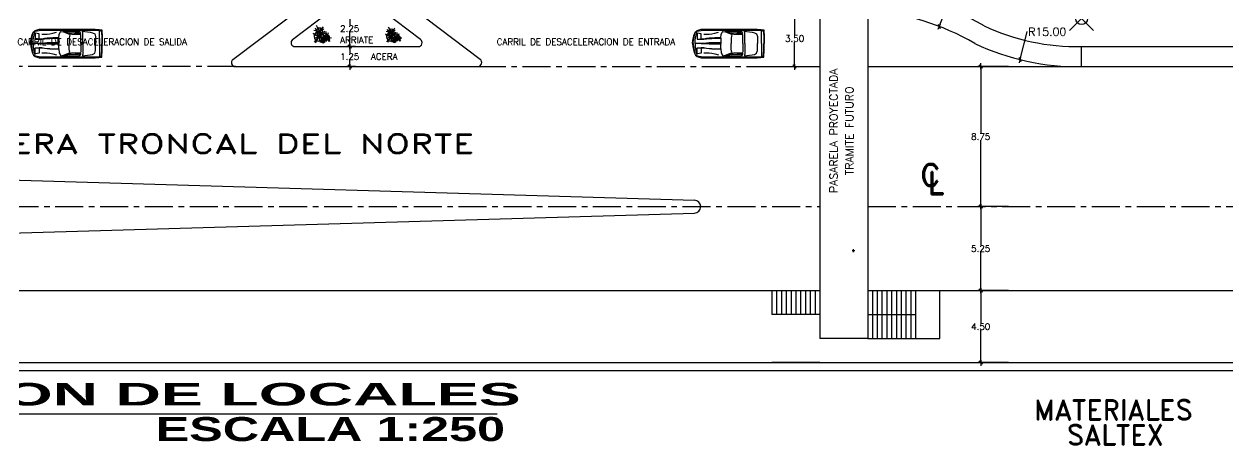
# Model space of a CAD drawing. Header units: millimetres. Extents: x 1590 to 1932, y -48 to 167.
# Drawn here: x 1655 to 1730.2, y -47.6 to -21.3 of the extents above; entities that cross this region are included whole.
import ezdxf
from ezdxf.enums import TextEntityAlignment as Align

# ---------------------------------------------------------------- set-up
doc = ezdxf.new("R2010")
doc.units = ezdxf.units.MM
doc.header["$LTSCALE"] = 0.1
doc.header["$MEASUREMENT"] = 0
doc.header["$PDMODE"] = 35
doc.header["$PDSIZE"] = 0.75
doc.linetypes.add('CENTERX2', pattern=[4, 2.5, -0.5, 0.5, -0.5])
doc.layers.get('0').update_dxf_attribs({"linetype": 'CONTINUOUS'})
doc.layers.get('DEFPOINTS').update_dxf_attribs({"linetype": 'CONTINUOUS'})
for name, color, linetype in [('C-PRKG-CARS', 1, 'CONTINUOUS'), ('CALLES', 3, 'CONTINUOUS'), ('HATCH', 1, 'CONTINUOUS'), ('PARED', 4, 'CONTINUOUS'), ('PAREDES', 3, 'CONTINUOUS'), ('TECHOS', 2, 'CONTINUOUS'), ('TEXT', 3, 'CONTINUOUS')]:
    doc.layers.add(name, color=color, linetype=linetype)
doc.styles.add('ROMAND', font='romand.shx')
doc.styles.add('SANSSERIFBOLD', font='sasb____.pfb', dxfattribs={"height": 0.5})
doc.dimstyles.new('URBA', dxfattribs={"dimtxt": 20, "dimasz": 0.5, "dimexe": 1.25, "dimexo": 0.63, "dimgap": 0.63, "dimtad": 0, "dimtih": 1, "dimtoh": 1, "dimzin": 1, "dimdsep": 46, "dimtxsty": 'ROMAND', "dimcen": 2.5, "dimclrd": 1, "dimclre": 1, "dimclrt": 3, "dimadec": 0, "dimazin": 0, "dimtfac": 1, "dimtmove": 0, "dimatfit": 3, "dimfxl": 1, "dimtvp": 1, "dimtolj": 1, "dimtzin": 1, "dimarcsym": 0})

# ---------------------------------------------------------------- blocks, each defined once
blk = doc.blocks.new('UTP1$0$DIMBLOCK')
at = {"color": 1}
blk.add_line((-7.5, 0), (10.5, 0), dxfattribs=at)
at = {"color": 4}
blk.add_line((-5.25, -5.25), (5.25, 5.25), dxfattribs=at)
blk = doc.blocks.new('*D34')
at = {"color": 1, "linetype": 'Continuous', "lineweight": -2, "transparency": 16777216}
for p, q in [((1716.529, -32.684), (1714.605, -32.684)), ((1714.785, -32.704), (1714.785, -35.089)), ((1714.785, -37.914), (1714.785, -35.529)), ((1716.529, -37.934), (1714.605, -37.934))]:
    blk.add_line(p, q, dxfattribs=at)
at = {"layer": 'DEFPOINTS', "color": 0, "linetype": 'Continuous', "transparency": 16777216}
for p in [(1716.591, -32.684), (1714.785, -37.934), (1716.591, -37.934)]:
    blk.add_point(p, dxfattribs=at)
at = {"color": 1, "linetype": 'Continuous', "lineweight": -2, "transparency": 16777216, "xscale": 0.02, "yscale": 0.02, "zscale": 0.02}
for p, rotation in [((1714.785, -32.684), 90), ((1714.785, -37.934), 270)]:
    blk.add_blockref('UTP1$0$DIMBLOCK', p, dxfattribs=dict(at, rotation=rotation))
at = {"color": 3, "linetype": 'Continuous', "transparency": 16777216, "insert": (1714.785, -35.309), "char_height": 0.4, "attachment_point": 5, "style": 'ROMAND'}
blk.add_mtext('\\A1;5.25', dxfattribs=at)
blk = doc.blocks.new('*D35')
at = {"color": 1, "linetype": 'Continuous', "lineweight": -2, "transparency": 16777216}
for p, q in [((1716.529, -37.934), (1714.605, -37.934)), ((1714.785, -37.954), (1714.785, -39.964)), ((1714.785, -42.414), (1714.785, -40.404)), ((1716.529, -42.434), (1714.605, -42.434))]:
    blk.add_line(p, q, dxfattribs=at)
at = {"layer": 'DEFPOINTS', "color": 0, "linetype": 'Continuous', "transparency": 16777216}
for p in [(1716.591, -37.934), (1714.785, -42.434), (1716.591, -42.434)]:
    blk.add_point(p, dxfattribs=at)
at = {"color": 1, "linetype": 'Continuous', "lineweight": -2, "transparency": 16777216, "xscale": 0.02, "yscale": 0.02, "zscale": 0.02}
for p, rotation in [((1714.785, -37.934), 90), ((1714.785, -42.434), 270)]:
    blk.add_blockref('UTP1$0$DIMBLOCK', p, dxfattribs=dict(at, rotation=rotation))
at = {"color": 3, "linetype": 'Continuous', "transparency": 16777216, "insert": (1714.785, -40.184), "char_height": 0.4, "attachment_point": 5, "style": 'ROMAND'}
blk.add_mtext('\\A1;4.50', dxfattribs=at)
blk = doc.blocks.new('*D33')
at = {"color": 1, "linetype": 'Continuous', "lineweight": -2, "transparency": 16777216}
for p, q in [((1716.529, -23.934), (1714.605, -23.934)), ((1714.785, -23.954), (1714.785, -28.089)), ((1714.785, -32.664), (1714.785, -28.529)), ((1716.529, -32.684), (1714.605, -32.684))]:
    blk.add_line(p, q, dxfattribs=at)
at = {"layer": 'DEFPOINTS', "color": 0, "linetype": 'Continuous', "transparency": 16777216}
for p in [(1716.591, -23.934), (1714.785, -32.684), (1716.591, -32.684)]:
    blk.add_point(p, dxfattribs=at)
at = {"color": 1, "linetype": 'Continuous', "lineweight": -2, "transparency": 16777216, "xscale": 0.02, "yscale": 0.02, "zscale": 0.02}
for p, rotation in [((1714.785, -23.934), 90), ((1714.785, -32.684), 270)]:
    blk.add_blockref('UTP1$0$DIMBLOCK', p, dxfattribs=dict(at, rotation=rotation))
at = {"color": 3, "linetype": 'Continuous', "transparency": 16777216, "insert": (1714.785, -28.309), "char_height": 0.4, "attachment_point": 5, "style": 'ROMAND'}
blk.add_mtext('\\A1;8.75', dxfattribs=at)
blk = doc.blocks.new('*D112')
at = {"layer": 'CALLES', "color": 1, "linetype": 'Continuous', "lineweight": -2, "transparency": 16777216}
for p, q in [((1713.282, -18.563), (1712.197, -21.403)), ((1713.302, -18.563), (1713.282, -18.563)), ((1706.832, -35.522), (1706.832, -35.342)), ((1706.742, -35.432), (1706.922, -35.432))]:
    blk.add_line(p, q, dxfattribs=at)
at = {"layer": 'DEFPOINTS', "color": 0, "linetype": 'Continuous', "transparency": 16777216}
for p in [(1712.189, -21.421), (1706.832, -35.432)]:
    blk.add_point(p, dxfattribs=at)
at = {"layer": 'CALLES', "color": 1, "linetype": 'Continuous', "lineweight": -2, "transparency": 16777216, "xscale": 0.02, "yscale": 0.02, "zscale": 0.02, "rotation": 249.0762211582233}
blk.add_blockref('UTP1$0$DIMBLOCK', (1712.189, -21.421), dxfattribs=at)
at = {"layer": 'CALLES', "color": 3, "linetype": 'Continuous', "transparency": 16777216, "insert": (1714.56, -18.563), "char_height": 0.5, "attachment_point": 5, "style": 'ROMAND'}
blk.add_mtext('\\A1;R15.00', dxfattribs=at)
blk = doc.blocks.new('02PCAR07')
at = {"color": 0, "linetype": 'ByBlock'}
for p, q in [((-169.2, 31.7), (-168.7, 33)), ((-169.2, 0), (-169.2, 31.7)), ((-168.7, 33), (-168.2, 34.2)), ((-120.6, 32.5), (-141.5, 32.5)), ((-120.9, 35.5), (-138, 35.5)), ((-127.9, 29), (-127.6, 30.3)), ((-71.8, 35.5), (-120.9, 35.5)), ((-74.6, 32.5), (-120.6, 32.5)), ((-169.2, 0), (-169.2, -31.6)), ((-128.7, 22.7), (-128.6, 24.2)), ((-128.7, 19.9), (-128.7, 22.7)), ((-128.7, 0), (-128.7, 19.9)), ((-128.7, 0), (-128.7, -19.8)), ((-128.6, 24.2), (-128.4, 26.2)), ((-128.4, 26.2), (-127.9, 29)), ((-123.3, 0), (-123.3, 21.1)), ((-123.3, 0), (-123.3, -21)), ((-69.8, 13.1), (-69.8, 14.1)), ((-69.8, 0.3), (-69.8, 1.3)), ((-54.5, 25.4), (-63.8, 27.7)), ((-47.7, 23.7), (-54.5, 25.4)), ((-40.7, 22.7), (-47.7, 23.7)), ((-34.1, 22.7), (-40.7, 22.7)), ((-28.1, 23.2), (-34.1, 22.7)), ((-21.3, 0), (-6.3, 0)), ((-21.3, 0), (-6.3, 0)), ((-6.5, 8.8), (-10.3, 28.8)), ((-6.3, 0), (-6.5, 8.8)), ((-6.3, 0), (-6.5, -8.7)), ((-128.7, -19.8), (-128.7, -22.6)), ((-128.7, -22.6), (-128.6, -24.1)), ((-128.6, -24.1), (-128.4, -26.1)), ((-128.4, -26.1), (-127.9, -28.9)), ((-127.9, -28.9), (-127.6, -30.2)), ((-69.8, -0.2), (-69.8, -1.2)), ((-69.8, -13), (-69.8, -14)), ((-54.5, -25.4), (-63.8, -27.6)), ((-47.7, -23.6), (-54.5, -25.4)), ((-40.7, -22.6), (-47.7, -23.6)), ((-34.1, -22.6), (-40.7, -22.6)), ((-28.1, -23.1), (-34.1, -22.6)), ((-6.5, -8.7), (-10.3, -28.7)), ((-169.2, -31.6), (-168.7, -32.9)), ((-168.7, -32.9), (-168.2, -34.2)), ((-120.6, -32.4), (-141.5, -32.4)), ((-120.9, -35.4), (-138, -35.4)), ((-71.8, -35.4), (-120.9, -35.4)), ((-74.6, -32.4), (-120.6, -32.4))]:
    blk.add_line(p, q, dxfattribs=at)
for points in [[(-168.2, 34.2), (-175.2, 33.5), (-175.7, 27.7), (-176, 20.9), (-176, 0)], [(-138, 35.5), (-150.3, 35.5), (-159.1, 35), (-168.2, 34.2), (-173.2, 33.5), (-173.5, 32.3), (-174.2, 30.7), (-174.7, 24.9), (-175, 18.1), (-175, 0)], [(-141.5, 32.5), (-150.6, 32.5), (-169.2, 31.7), (-174.2, 30.7)], [(-49, 35.5), (-58.1, 35), (-73.2, 34.5), (-120.8, 34.5), (-141.5, 34.5), (-152.8, 34.1), (-159.1, 33.6), (-168.7, 33), (-173.5, 32.3)], [(-127.6, 30.3), (-133.7, 29.9), (-140, 29), (-146.3, 28.2), (-152.3, 26.7), (-157.7, 23.6), (-159.9, 17.6), (-159.9, 0)], [(-79.9, 31.3), (-85.7, 29.6), (-98.3, 24.8), (-101.2, 23.1), (-105.3, 23.1), (-123.3, 23.1), (-123.1, 24.2), (-122.7, 26.2), (-121.4, 29), (-120.4, 30.7), (-120.4, 28.7), (-121.4, 26.9), (-122.7, 24.2), (-122.9, 23.2)], [(-82.9, 30.4), (-88.2, 30.7), (-107.1, 30.7), (-120.4, 30.4)], [(-84.5, 29.9), (-88.2, 30.2), (-88.2, 30.2), (-110.1, 30), (-120.4, 29.7)], [(-69.8, 14.1), (-70.2, 22), (-72.9, 28.3), (-74.6, 30), (-81.1, 28.6), (-93.7, 24), (-97.7, 22.2), (-96.6, 21), (-95.9, 18.5), (-95.2, 13.5), (-95.2, 0)], [(-7.7, 29.2), (-11.5, 30.7), (-21.3, 31.7), (-34.1, 32.5), (-74.6, 32.5)], [(-0.2, 0), (-0.9, 7.5), (-4, 22.3), (-4.7, 24), (-7, 28.7), (-11.5, 32), (-21.3, 35), (-25.8, 35.5), (-49, 35.5), (-71.8, 35.5)], [(-168.2, -34.2), (-175.2, -33.4), (-175.7, -27.6), (-176, -20.8), (-176, 0)], [(-138, -35.4), (-150.3, -35.4), (-159.1, -34.9), (-168.2, -34.2), (-173.2, -33.4), (-173.5, -32.3), (-174.2, -30.6), (-174.7, -24.8), (-175, -18.1), (-175, 0)], [(-127.6, -30.2), (-133.7, -29.8), (-140, -28.9), (-146.3, -28.1), (-152.3, -26.6), (-157.7, -23.5), (-159.9, -17.6), (-159.9, 0)], [(-93.5, 26.6), (-96.7, 27.2), (-111.8, 26.2), (-117.6, 26.2), (-119.1, 25.2), (-119.1, 23.2)], [(-113.9, 23.2), (-111.3, 25.2)], [(-110.5, 23.2), (-109.6, 25.1), (-111.7, 23.2)], [(-69.8, -14), (-70.2, -22), (-72.9, -28.2), (-74.6, -29.9), (-81.1, -28.5), (-93.7, -23.9), (-97.7, -22.1), (-96.6, -20.9), (-95.9, -18.4), (-95.2, -13.4), (-95.2, 0)], [(-0.2, 0), (-0.9, -7.4), (-4, -22.2), (-4.7, -24), (-7, -28.7), (-11.5, -31.9), (-21.3, -34.9), (-25.8, -35.4), (-49, -35.4), (-71.8, -35.4)], [(-69.8, 14.1), (-63.8, 14.1), (-54.5, 13.9), (-47.7, 13.6), (-40.7, 13.4), (-34.1, 12.6), (-28.1, 11.1), (-21.3, 10.8), (-28.1, 10.8), (-34.1, 11.8), (-40.7, 12.4), (-47.7, 12.6), (-54.5, 12.8), (-63.8, 13.1), (-69.8, 13.1), (-69.8, 1.3), (-63.8, 1.3), (-54.5, 1.3), (-40.7, 1.3), (-34.1, 1), (-28.1, 0.3), (-21.3, 0), (-28.1, 0), (-34.1, 0.3), (-69.8, 0.3)], [(-69.8, -14), (-63.8, -14), (-54.5, -13.8), (-47.7, -13.5), (-40.7, -13.3), (-34.1, -12.5), (-28.1, -11), (-21.3, -10.8), (-28.1, -10.8), (-34.1, -11.8), (-40.7, -12.3), (-47.7, -12.5), (-54.5, -12.8), (-63.8, -13), (-69.8, -13), (-69.8, -1.2), (-63.8, -1.2), (-54.5, -1.2), (-40.7, -1.2), (-34.1, -1), (-28.1, -0.2), (-21.3, 0), (-28.1, 0), (-34.1, -0.2), (-69.8, -0.2)], [(-1.4, 0), (-2.7, 10.8), (-5.8, 26.3)], [(-1.4, 0), (-2.7, -10.8), (-5.8, -26.2)], [(-0.9, 7.5), (-1.9, 8.1), (-5.3, 24.2), (-4.7, 24)], [(-79.9, -31.3), (-85.7, -29.5), (-98.3, -24.7), (-101.2, -23), (-105.3, -23.1), (-123.3, -23.1), (-123.1, -24.1), (-122.7, -26.1), (-121.4, -28.9), (-120.4, -30.6), (-120.4, -28.6), (-121.4, -26.9), (-122.7, -24.1), (-122.9, -23.1)], [(-93.5, -26.5), (-96.7, -27.1), (-111.8, -26.1), (-117.6, -26.1), (-119.1, -25.1), (-119.1, -23.1)], [(-113.9, -23.1), (-111.3, -25.1)], [(-110.5, -23.1), (-109.6, -25), (-111.7, -23.1)], [(-7.7, -29.1), (-11.5, -30.6), (-21.3, -31.6), (-34.1, -32.4), (-74.6, -32.4)], [(-0.9, -7.4), (-1.9, -8.1), (-5.3, -24.1), (-4.7, -24)], [(-141.5, -32.4), (-150.6, -32.4), (-169.2, -31.6), (-174.2, -30.6)], [(-49, -35.4), (-58.1, -34.9), (-73.2, -34.4), (-120.8, -34.4), (-141.5, -34.4), (-152.8, -34), (-159.1, -33.5), (-168.7, -32.9), (-173.5, -32.3)], [(-84.5, -29.9), (-88.2, -30.1), (-88.2, -30.1), (-110.1, -29.9), (-120.4, -29.6)], [(-82.9, -30.3), (-88.2, -30.6), (-107.1, -30.6), (-120.4, -30.4)]]:
    blk.add_lwpolyline(points, dxfattribs=at)
for points in [[(-21.3, 10.8), (-21.3, 23.8), (-11.5, 25.2), (-11.5, 10.8)], [(-21.3, -10.8), (-21.3, -23.7), (-11.5, -25.1), (-11.5, -10.8)]]:
    blk.add_lwpolyline(points, close=True, dxfattribs=at)
blk = doc.blocks.new('*D113')
at = {"layer": 'CALLES', "color": 1, "linetype": 'Continuous', "lineweight": -2, "transparency": 16777216}
for p, q in [((1717.664, -21.759), (1717.239, -23.476)), ((1717.684, -21.759), (1717.664, -21.759))]:
    blk.add_line(p, q, dxfattribs=at)
at = {"layer": 'DEFPOINTS', "color": 0, "linetype": 'Continuous', "transparency": 16777216}
for p in [(1720.842, -8.936), (1717.234, -23.496)]:
    blk.add_point(p, dxfattribs=at)
at = {"layer": 'CALLES', "color": 1, "linetype": 'Continuous', "lineweight": -2, "transparency": 16777216, "xscale": 0.02, "yscale": 0.02, "zscale": 0.02, "rotation": 256.0807419127751}
blk.add_blockref('UTP1$0$DIMBLOCK', (1717.234, -23.496), dxfattribs=at)
at = {"layer": 'CALLES', "color": 3, "linetype": 'Continuous', "transparency": 16777216, "insert": (1718.943, -21.759), "char_height": 0.5, "attachment_point": 5, "style": 'ROMAND'}
blk.add_mtext('\\A1;R15.00', dxfattribs=at)
blk = doc.blocks.new('ARB-2')
at = {"color": 3}
for p, q in [((-0.242, 0.179), (-0.376, 0.205)), ((-0.242, 0.179), (-0.35, 0.106)), ((-0.017, -0.045), (-0.345, 0.023)), ((-0.242, 0.179), (-0.337, 0.285)), ((-0.242, 0.179), (-0.303, 0.04)), ((-0.071, 0.399), (-0.295, 0.511)), ((-0.071, 0.399), (-0.29, 0.348)), ((-0.071, 0.399), (-0.286, 0.557)), ((-0.071, 0.399), (-0.242, 0.179)), ((-0.242, 0.179), (-0.13, 0.387)), ((-0.242, 0.179), (-0.214, 0.309)), ((-0.242, 0.179), (-0.15, 0.238)), ((-0.242, 0.179), (-0.226, -0.059)), ((-0.242, 0.179), (-0.054, -0.003)), ((-0.242, 0.179), (-0.092, 0.152)), ((-0.242, 0.179), (-0.126, 0.117)), ((-0.242, 0.179), (-0.242, 0.179)), ((-0.071, 0.399), (-0.164, 0.554)), ((-0.017, -0.045), (-0.097, 0.227)), ((-0.071, 0.399), (-0.09, 0.651)), ((-0.071, 0.399), (0.004, 0.552)), ((-0.071, 0.399), (0.037, 0.497)), ((-0.071, 0.399), (0.201, 0.478)), ((-0.071, 0.399), (0.07, 0.44)), ((-0.071, 0.399), (0.108, 0.41)), ((-0.071, 0.399), (-0.017, -0.045)), ((-0.071, 0.399), (-0.017, -0.045)), ((-0.051, 0.398), (-0.071, 0.399)), ((-0.071, 0.399), (0.071, 0.162)), ((-0.071, 0.399), (0.256, 0.354)), ((-0.071, 0.399), (0.075, 0.306)), ((-0.071, 0.399), (0.142, 0.328)), ((-0.017, -0.045), (0.2, 0.292)), ((-0.017, -0.045), (0.284, 0.274)), ((-0.017, -0.045), (0.292, 0.056)), ((0.268, -0.015), (0.038, 0.123)), ((0.268, -0.015), (0.415, 0.225)), ((0.268, -0.015), (0.524, 0.201)), ((0.268, -0.015), (0.413, 0.108)), ((0.268, -0.015), (0.458, 0.082)), ((-0.017, -0.045), (-0.359, -0.256)), ((-0.017, -0.045), (-0.322, -0.304)), ((-0.017, -0.045), (-0.128, -0.31)), ((-0.017, -0.045), (0.149, -0.37)), ((-0.017, -0.045), (0.446, -0.242)), ((-0.017, -0.045), (0.073, -0.329)), ((0.268, -0.015), (0.052, -0.179)), ((0.268, -0.015), (0.596, -0.189)), ((0.268, -0.015), (0.316, -0.327)), ((0.268, -0.015), (0.488, -0.083))]:
    blk.add_line(p, q, dxfattribs=at)
for centre, radius in [((-0.242, 0.179), 0.119), ((-0.017, -0.045), 0.261), ((-0.071, 0.399), 0.147), ((0.268, -0.015), 0.19)]:
    blk.add_circle(centre, radius, dxfattribs=at)
blk = doc.blocks.new('*D122')
at = {"color": 1, "linetype": 'Continuous', "lineweight": -2, "transparency": 16777216}
for p, q in [((1700.707, -20.434), (1703.338, -20.434)), ((1703.158, -20.454), (1703.158, -21.957)), ((1703.158, -23.914), (1703.158, -22.397)), ((1700.707, -23.934), (1703.338, -23.934))]:
    blk.add_line(p, q, dxfattribs=at)
at = {"layer": 'DEFPOINTS', "color": 0, "linetype": 'Continuous', "transparency": 16777216}
for p in [(1700.645, -20.434), (1703.158, -20.434), (1700.645, -23.934)]:
    blk.add_point(p, dxfattribs=at)
at = {"color": 1, "linetype": 'Continuous', "lineweight": -2, "transparency": 16777216, "xscale": 0.02, "yscale": 0.02, "zscale": 0.02}
for p, rotation in [((1703.158, -20.434), 90), ((1703.158, -23.934), 270)]:
    blk.add_blockref('UTP1$0$DIMBLOCK', p, dxfattribs=dict(at, rotation=rotation))
at = {"color": 3, "linetype": 'Continuous', "transparency": 16777216, "insert": (1703.158, -22.177), "char_height": 0.4, "attachment_point": 5, "style": 'ROMAND'}
blk.add_mtext('\\A1;3.50', dxfattribs=at)
blk = doc.blocks.new('*D166')
at = {"color": 1, "linetype": 'Continuous', "transparency": 16777216}
for p, q in [((1675.721, -20.435), (1675.174, -20.435)), ((1675.354, -20.455), (1675.354, -21.34)), ((1675.354, -22.665), (1675.354, -21.78)), ((1675.721, -22.685), (1675.174, -22.685))]:
    blk.add_line(p, q, dxfattribs=at)
at = {"layer": 'DEFPOINTS', "color": 0, "linetype": 'Continuous', "transparency": 16777216}
for p in [(1675.783, -20.435), (1675.354, -22.685), (1675.783, -22.685)]:
    blk.add_point(p, dxfattribs=at)
at = {"color": 1, "linetype": 'Continuous', "transparency": 16777216, "xscale": 0.02, "yscale": 0.02, "zscale": 0.02}
for p, rotation in [((1675.354, -20.435), 90), ((1675.354, -22.685), 270)]:
    blk.add_blockref('UTP1$0$DIMBLOCK', p, dxfattribs=dict(at, rotation=rotation))
at = {"color": 2, "linetype": 'Continuous', "transparency": 16777216, "insert": (1675.354, -21.56), "char_height": 0.4, "attachment_point": 5, "style": 'ROMAND'}
blk.add_mtext('\\A1;2.25', dxfattribs=at)
blk = doc.blocks.new('*D167')
at = {"color": 1, "linetype": 'Continuous', "transparency": 16777216}
for p, q in [((1675.721, -22.685), (1675.174, -22.685)), ((1675.354, -22.705), (1675.354, -23.09)), ((1675.721, -23.934), (1675.174, -23.934)), ((1675.354, -23.914), (1675.354, -23.53))]:
    blk.add_line(p, q, dxfattribs=at)
at = {"layer": 'DEFPOINTS', "color": 0, "linetype": 'Continuous', "transparency": 16777216}
for p in [(1675.783, -22.685), (1675.354, -23.934), (1675.783, -23.934)]:
    blk.add_point(p, dxfattribs=at)
at = {"color": 1, "linetype": 'Continuous', "transparency": 16777216, "xscale": 0.02, "yscale": 0.02, "zscale": 0.02}
for p, rotation in [((1675.354, -22.685), 90), ((1675.354, -23.934), 270)]:
    blk.add_blockref('UTP1$0$DIMBLOCK', p, dxfattribs=dict(at, rotation=rotation))
at = {"color": 2, "linetype": 'Continuous', "transparency": 16777216, "insert": (1675.354, -23.31), "char_height": 0.4, "attachment_point": 5, "style": 'ROMAND'}
blk.add_mtext('\\A1;1.25', dxfattribs=at)
blk = doc.blocks.new('*D333')
at = {"color": 1, "linetype": 'Continuous', "transparency": 16777216}
for start, end in [(54.26459, 89.23692), (0.76308, 26.88047)]:
    blk.add_arc((1617.093, -32.684), 1.502, start, end, dxfattribs=at)
at = {"layer": 'DEFPOINTS', "color": 0, "linetype": 'Continuous', "transparency": 16777216}
for p in [(1617.093, -23.934), (1617.844, -31.384), (1592.555, -32.684), (1617.093, -32.684), (1704.734, -32.684)]:
    blk.add_point(p, dxfattribs=at)
at = {"color": 1, "linetype": 'Continuous', "transparency": 16777216, "xscale": 0.02, "yscale": 0.02, "zscale": 0.02}
for p, rotation in [((1617.093, -31.182), 179.6184583066391), ((1618.594, -32.684), 270.381541693361)]:
    blk.add_blockref('UTP1$0$DIMBLOCK', p, dxfattribs=dict(at, rotation=rotation))
at = {"color": 3, "linetype": 'Continuous', "transparency": 16777216, "insert": (1618.257, -31.735), "char_height": 0.5, "attachment_point": 5, "style": 'ROMAND'}
blk.add_mtext('\\A1;90°', dxfattribs=at)

msp = doc.modelspace()

# ---------------------------------------------------------------- linework, layer by layer
at = {"color": 4, "linetype": 'Continuous'}
msp.add_line((1631.4872, -45.6328), (1684.572, -45.6328), dxfattribs=at)
msp.add_point((1721.0927, -20.9342), dxfattribs=at)
at = {"layer": 'CALLES', "color": 2, "linetype": 'Continuous'}
for p, q in [((1671.7852, -22.2356), (1674.1004, -20.4855)), ((1679.781, -22.2356), (1677.4659, -20.4855)), ((1671.936, -22.6851), (1679.6303, -22.6851)), ((1721.0854, -22.6842), (1721.0927, -22.6842)), ((1721.0854, -23.9342), (1721.0854, -22.6842)), ((1721.0854, -22.6842), (1721.0927, -22.6842)), ((1721.0927, -22.6842), (1737.5434, -22.6842)), ((1651.2927, -30.9342), (1696.8927, -32.2725)), ((1651.2927, -34.4342), (1696.8927, -33.0959)), ((1595.5311, -42.9342), (1799.1654, -42.9342))]:
    msp.add_line(p, q, dxfattribs=at)
at = {"layer": 'CALLES', "color": 4, "linetype": 'Continuous'}
msp.add_line((1707.7339, -23.9342), (1890.7917, -23.9342), dxfattribs=at)
at = {"layer": 'CALLES', "linetype": 'Continuous'}
for p, q in [((1594.3667, -37.9342), (1704.7339, -37.9342)), ((1707.7339, -37.9342), (1894.3748, -37.9342)), ((1595.5311, -42.4342), (1799.1654, -42.4342))]:
    msp.add_line(p, q, dxfattribs=at)
at = {"layer": 'CALLES', "color": 2, "linetype": 'Continuous'}
for centre, radius, start, end in [((1706.8325, -35.4321), 16.25, 59.844759, 86.820017), ((1720.8424, -8.9363), 13.75, 244.835291, 270.956192), ((1671.936, -22.4351), 0.25, 127.088125, 270), ((1679.6303, -22.4351), 0.25, 270, 52.911875), ((1696.8927, -32.6842), 0.4, 270, 90)]:
    msp.add_arc(centre, radius, start, end, dxfattribs=at)
at = {"layer": 'HATCH', "color": 4, "linetype": 'Continuous'}
for p, q in [((1704.7339, -14.4342), (1704.7339, -40.9342)), ((1707.7339, -14.4342), (1707.7339, -40.9342)), ((1707.7339, -40.9342), (1704.7339, -40.9342))]:
    msp.add_line(p, q, dxfattribs=at)
at = {"layer": 'HATCH', "color": 2, "linetype": 'Continuous'}
for p, q in [((1701.7339, -37.9342), (1701.7339, -39.4342)), ((1702.0339, -37.9342), (1702.0339, -39.4342)), ((1702.3339, -37.9342), (1702.3339, -39.4342)), ((1702.6339, -37.9342), (1702.6339, -39.4342)), ((1702.9339, -37.9342), (1702.9339, -39.4342)), ((1703.2339, -37.9342), (1703.2339, -39.4342)), ((1703.5339, -37.9342), (1703.5339, -39.4342)), ((1703.8339, -37.9342), (1703.8339, -39.4342)), ((1704.1339, -37.9342), (1704.1339, -39.4342)), ((1704.4339, -37.9342), (1704.4339, -39.4342)), ((1708.0339, -40.9342), (1708.0339, -37.9342)), ((1708.3339, -40.9342), (1708.3339, -37.9342)), ((1708.6339, -40.9342), (1708.6339, -37.9342)), ((1708.9339, -40.9342), (1708.9339, -37.9342)), ((1709.2339, -40.9342), (1709.2339, -37.9342)), ((1709.5339, -40.9342), (1709.5339, -37.9342)), ((1709.8339, -40.9342), (1709.8339, -37.9342)), ((1710.1339, -40.9342), (1710.1339, -37.9342)), ((1710.4339, -40.9342), (1710.4339, -37.9342)), ((1710.7339, -40.9342), (1710.7339, -37.9342)), ((1712.2339, -40.9342), (1712.2339, -37.9342)), ((1704.7339, -39.4342), (1701.7339, -39.4342)), ((1707.7339, -39.4342), (1710.7339, -39.4342)), ((1707.7339, -40.9342), (1712.2339, -40.9342)), ((1704.7339, -42.4342), (1701.7339, -42.4342))]:
    msp.add_line(p, q, dxfattribs=at)
at = {"layer": 'PARED', "color": 4}
for p, q in [((1668.06, -23.4848), (1675.6324, -17.7603)), ((1683.5062, -23.4848), (1675.9339, -17.7603)), ((1668.2108, -23.9342), (1674.1578, -23.9342)), ((1672.0942, -23.9342), (1683.3555, -23.9342))]:
    msp.add_line(p, q, dxfattribs=at)
for centre, radius, start, end in [((1706.8325, -35.4321), 15, 59.645374, 86.554711), ((1720.8424, -8.9363), 15, 244.618537, 270.956192), ((1668.2108, -23.6842), 0.25, 127.088125, 270), ((1683.3555, -23.6842), 0.25, 270, 52.911875)]:
    msp.add_arc(centre, radius, start, end, dxfattribs=at)
at = {"layer": 'PAREDES', "color": 1, "linetype": 'CENTERX2', "ltscale": 7}
for p, q in [((1668.2108, -23.9342), (1629.757, -23.9342)), ((1683.3555, -23.9342), (1704.7339, -23.9342)), ((1707.7339, -23.9342), (1720.5921, -23.9342)), ((1592.5555, -32.6842), (1704.7339, -32.6842)), ((1707.7339, -32.6842), (1892.5833, -32.6842))]:
    msp.add_line(p, q, dxfattribs=at)
at = {"layer": 'TECHOS'}
for p, q in [((1671.9903, -22.6842), (1672.0213, -22.6842)), ((1671.9903, -22.6842), (1672.0213, -22.6842)), ((1671.9903, -23.9342), (1672.0213, -23.9342))]:
    msp.add_line(p, q, dxfattribs=at)

# ---------------------------------------------------------------- block references
at = {"layer": 'C-PRKG-CARS', "color": 8, "xscale": 0.02539999999999054, "yscale": 0.02539999999999054, "zscale": 0.02539999999999054, "rotation": 180}
for p in [(1655.4106, -22.4891), (1696.7788, -22.4891)]:
    msp.add_blockref('02PCAR07', p, dxfattribs=at)
at = {"layer": 'PARED', "color": 4, "xscale": -1.125, "yscale": 1.125, "zscale": 1.125, "rotation": 270}
msp.add_blockref('ARB-2', (1673.4836, -22.0383), dxfattribs=at)
at = {"layer": 'PAREDES', "xscale": -1, "rotation": 270}
msp.add_blockref('ARB-2', (1677.9671, -22.0561), dxfattribs=at)

# ---------------------------------------------------------------- texts
at = {"layer": 'TEXT', "style": 'ROMAND'}
for s, height, p in [('CARRIL DE DESACELERACION DE SALIDA', 0.4, (1659.8855, -22.585)), ('CARRIL DE DESACELERACION DE ENTRADA', 0.4, (1690.1173, -22.585)), ('C', 1.4, (1711.6339, -31.4061)), ('L', 1.4, (1711.976, -31.9186))]:
    msp.add_text(s, height=height, dxfattribs=at).set_placement(p, align=Align.CENTER)
at = {"layer": 'TEXT', "color": 2, "style": 'ROMAND'}
for s, p in [('ARRIATE', (1675.7952, -22.4736)), ('ACERA', (1677.5098, -23.5046))]:
    msp.add_text(s, height=0.4, dxfattribs=at).set_placement(p, align=Align.CENTER)
at = {"layer": 'TEXT', "style": 'ROMAND'}
msp.add_text('PASARELA PROYECTADA', height=0.5, rotation=90, dxfattribs=at).set_placement((1705.8434, -27.9477), align=Align.CENTER)
at = {"layer": 'TEXT', "color": 2, "style": 'ROMAND'}
msp.add_text('TRAMITE FUTURO', height=0.5, rotation=90, dxfattribs=at).set_placement((1706.8281, -27.9477), align=Align.CENTER)
at = {"layer": 'TEXT', "style": 'ROMAND', "width": 1.4}
msp.add_text('CARRETERA TRONCAL DEL NORTE', height=1.2, dxfattribs=at).set_placement((1645.7297, -29.3491))
at = {"layer": 'TEXT', "color": 4, "style": 'SANSSERIFBOLD', "width": 2}
msp.add_text('DISTRIBUCION DE LOCALES', height=1.40625, dxfattribs=at).set_placement((1631.2543, -45.1123))
at = {"layer": 'TEXT', "style": 'ROMAND'}
for s, p in [('MATERIALES ', (1718.1172, -46.0068)), ('SALTEX', (1720.1678, -47.5769))]:
    msp.add_text(s, height=1.25, dxfattribs=at).set_placement(p)
at = {"layer": 'TEXT', "color": 3, "style": 'SANSSERIFBOLD', "width": 1.5}
msp.add_text('ESCALA 1:250', height=1.5, dxfattribs=at).set_placement((1663.2269, -47.3351))

# ---------------------------------------------------------------- dimensions: what is measured, and where the dimension line sits
at = {"color": 3, "linetype": 'Continuous'}
for base, p1, p2, override, picture, middle in [((1675.3539, -22.6851), (1675.7831, -20.4349), (1675.7831, -22.6851), {"dimtxt": 0.4, "dimasz": 0.02, "dimexe": 0.18, "dimexo": 0.0625, "dimgap": 0.02, "dimzin": 0, "dimblk1": 'UTP1$0$DIMBLOCK', "dimblk2": 'UTP1$0$DIMBLOCK', "dimsah": 1, "dimcen": 0.09, "dimclrt": 2, "dimtdec": 4, "dimtofl": 0, "dimtvp": 0, "dimtzin": 0}, '*D166', (1675.3539, -21.56)), ((1675.3539, -23.9342), (1675.7831, -22.6851), (1675.7831, -23.9342), {"dimtxt": 0.4, "dimasz": 0.02, "dimexe": 0.18, "dimexo": 0.0625, "dimgap": 0.02, "dimzin": 0, "dimblk1": 'UTP1$0$DIMBLOCK', "dimblk2": 'UTP1$0$DIMBLOCK', "dimsah": 1, "dimcen": 0.09, "dimclrt": 2, "dimtdec": 4, "dimtofl": 0, "dimtvp": 0, "dimtzin": 0}, '*D167', (1675.3539, -23.3096)), ((1714.7852, -32.6842), (1716.5915, -23.9342), (1716.5915, -32.6842), {"dimtxt": 0.4, "dimasz": 0.02, "dimexe": 0.18, "dimexo": 0.0625, "dimgap": 0.02, "dimzin": 0, "dimblk1": 'UTP1$0$DIMBLOCK', "dimblk2": 'UTP1$0$DIMBLOCK', "dimsah": 1, "dimcen": 0.09, "dimtdec": 4, "dimtofl": 0, "dimtvp": 0, "dimtzin": 0}, '*D33', (1714.7852, -28.3092)), ((1714.7852, -37.9342), (1716.5915, -32.6842), (1716.5915, -37.9342), {"dimtxt": 0.4, "dimasz": 0.02, "dimexe": 0.18, "dimexo": 0.0625, "dimgap": 0.02, "dimzin": 0, "dimblk1": 'UTP1$0$DIMBLOCK', "dimblk2": 'UTP1$0$DIMBLOCK', "dimsah": 1, "dimcen": 0.09, "dimtdec": 4, "dimtofl": 0, "dimtvp": 0, "dimtzin": 0}, '*D34', (1714.7852, -35.3092)), ((1714.7852, -42.4342), (1716.5915, -37.9342), (1716.5915, -42.4342), {"dimtxt": 0.4, "dimasz": 0.02, "dimexe": 0.18, "dimexo": 0.0625, "dimgap": 0.02, "dimzin": 0, "dimblk1": 'UTP1$0$DIMBLOCK', "dimblk2": 'UTP1$0$DIMBLOCK', "dimsah": 1, "dimcen": 0.09, "dimtdec": 4, "dimtofl": 0, "dimtvp": 0, "dimtzin": 0}, '*D35', (1714.7852, -40.1842))]:
    dim = msp.add_linear_dim(base=base, p1=p1, p2=p2, angle=90, dimstyle='URBA', override=override, dxfattribs=at)
    dim.commit()
    dim.dimension.update_dxf_attribs({"geometry": picture, "text_midpoint": middle})
dim = msp.add_linear_dim(base=(1703.1585, -20.4342), p1=(1700.6446, -23.9342), p2=(1700.6446, -20.4342), angle=90, dimstyle='URBA', override={"dimtxt": 0.4, "dimasz": 0.02, "dimexe": 0.18, "dimexo": 0.0625, "dimgap": 0.02, "dimzin": 0, "dimblk1": 'UTP1$0$DIMBLOCK', "dimblk2": 'UTP1$0$DIMBLOCK', "dimsah": 1, "dimcen": 0.09, "dimtdec": 4, "dimtofl": 0, "dimtvp": 0, "dimtzin": 0}, dxfattribs=at)
dim.commit()
dim.dimension.update_dxf_attribs({"geometry": '*D122', "text_midpoint": (1703.1585, -22.177), "dimtype": 160})
at = {"color": 4, "linetype": 'Continuous'}
dim = msp.add_angular_dim_2l(base=(1617.8435, -31.3837), line1=((1617.0927, -23.9342), (1617.0927, -32.6842)), line2=((1592.5555, -32.6842), (1704.7339, -32.6842)), dimstyle='URBA', override={"dimtxt": 0.5, "dimasz": 0.02, "dimexe": 0.18, "dimexo": 0.0625, "dimgap": 0.02, "dimdec": 0, "dimzin": 0, "dimblk1": 'UTP1$0$DIMBLOCK', "dimblk2": 'UTP1$0$DIMBLOCK', "dimsah": 1, "dimcen": 0.09, "dimtdec": 4, "dimtofl": 0, "dimtvp": 0, "dimtzin": 0}, dxfattribs=at)
dim.commit()
dim.dimension.update_dxf_attribs({"geometry": '*D333', "text_midpoint": (1618.2566, -31.7352), "dimtype": 162})
at = {"layer": 'CALLES', "color": 7, "linetype": 'Continuous'}
for center, mpoint, picture, middle in [((1720.8424, -8.9363), (1717.2341, -23.4958), '*D113', (1718.9425, -21.7592)), ((1706.8325, -35.4321), (1712.1894, -21.4213), '*D112', (1714.5604, -18.5628))]:
    dim = msp.add_radius_dim(center=center, mpoint=mpoint, dimstyle='URBA', override={"dimtxt": 0.5, "dimasz": 0.02, "dimexe": 0.18, "dimexo": 0.0625, "dimgap": 0.02, "dimzin": 0, "dimblk1": 'UTP1$0$DIMBLOCK', "dimblk2": 'UTP1$0$DIMBLOCK', "dimsah": 1, "dimcen": 0.09, "dimtdec": 4, "dimtofl": 0, "dimtvp": 0, "dimtzin": 0}, dxfattribs=at)
    dim.commit()
    dim.dimension.update_dxf_attribs({"geometry": picture, "text_midpoint": middle, "dimtype": 164})

doc.saveas('drawing.dxf')
